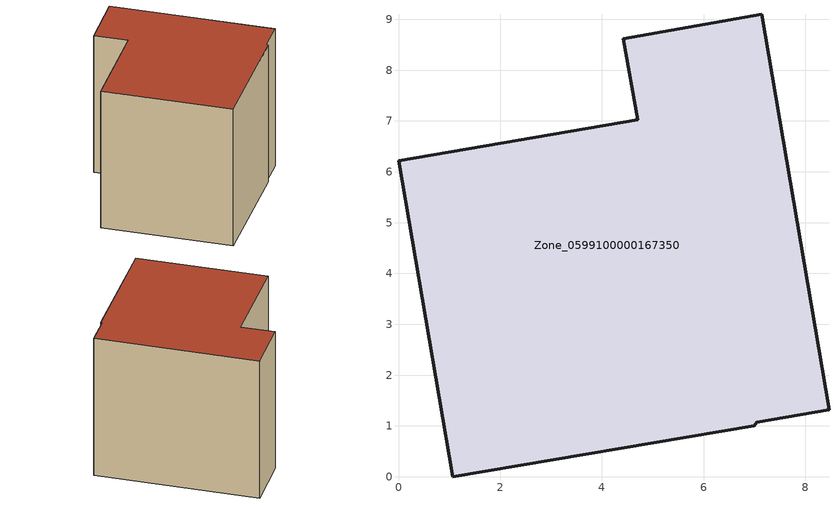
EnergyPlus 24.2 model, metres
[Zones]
Zone_0599100000167350
 floor ground (C_G): 7,1 1.07,0 0,6.22 4.71,7.02 4.42,8.62 7.15,9.1 8.47,1.32 7.04,1.08 z0
 wall outside (C_F): 8.47,1.32 7.15,9.1 4.42,8.62 4.71,7.02 0,6.22 1.07,0 7,1 7.04,1.08 8.47,1.32 z0:7.29
 roof outside (C_R): 7.04,1.08 8.47,1.32 7.15,9.1 4.42,8.62 4.71,7.02 0,6.22 1.07,0 7,1 z7.29
[BUILDING]
Pand.0599100000167350: North Axis=0; Terrain=City; Loads Convergence Tolerance Value=0.04; Temperature Convergence Tolerance Value=0.4; Solar Distribution=FullExterior; Maximum Number of Warmup Days=25; Minimum Number of Warmup Days=1
[Site:Location]
Rotterdam.The.Hague.AP_ZH_NLD Design_Conditions: Latitude=51.96; Longitude=4.45; Time Zone=1; Elevation=-4.5
[SITE:GROUNDTEMPERATURE:BUILDINGSURFACE]
18, 18, 18, 18, 18, 18, 18, 18, 18, 18, 18, 18
[MATERIAL] Thermal Absorptance=0.9; Solar Absorptance=0.7; Visible Absorptance=0.7
Name | Roughness | Thickness | Conductivity | Density | Specific Heat
G.TC.1946 | MediumSmooth | 0.15 | 1 | 540 | 1210
F.TC.1946 | Rough | 0.3 | 0.857143 | 1920 | 840
R.TC.1946 | MediumRough | 0.2 | 0.909091 | 1500 | 1000
[CONSTRUCTION]
C_G: G.TC.1946
C_F: F.TC.1946
C_R: R.TC.1946
[ZONE]
Zone_0599100000167350: Type=1; Multiplier=1; Ceiling Height=Autocalculate; Volume=Autocalculate; Floor Area=autocalculate; Part of Total Floor Area=Yes
[ZONEINFILTRATION:DESIGNFLOWRATE]
Infil_Zone_0599100000167350: Zone or ZoneList or Space or SpaceList=Zone_0599100000167350; Schedule=AlwaysOn; Design Flow Rate Calculation Method=Flow/Area; Flow Rate per Floor Area=0.003; Constant Term Coefficient=1; Temperature Term Coefficient=0; Velocity Term Coefficient=0; Velocity Squared Term Coefficient=0
[HVACTEMPLATE:ZONE:IDEALLOADSAIRSYSTEM]
Zone_0599100000167350: Maximum Heating Supply Air Temperature=50; Minimum Cooling Supply Air Temperature=13; Maximum Heating Supply Air Humidity Ratio=0.0156; Minimum Cooling Supply Air Humidity Ratio=0.0077; Heating Limit=NoLimit; Cooling Limit=NoLimit; Dehumidification Control Type=ConstantSensibleHeatRatio; Cooling Sensible Heat Ratio=0.7; Dehumidification Setpoint=60; Humidification Control Type=None; Humidification Setpoint=30; Outdoor Air Method=None; Outdoor Air Flow Rate per Person=0.00944; Outdoor Air Flow Rate per Zone Floor Area=0; Outdoor Air Flow Rate per Zone=0; Demand Controlled Ventilation Type=None; Outdoor Air Economizer Type=NoEconomizer; Heat Recovery Type=None; Sensible Heat Recovery Effectiveness=0.7; Latent Heat Recovery Effectiveness=0.65
[ZONECONTROL:THERMOSTAT]
ThermostatControl_Zone_0599100000167350: Zone or ZoneList=Zone_0599100000167350; Control Type Schedule=DualSetpointControlType; Control 1=Thermostat_Zone_0599100000167350; Temperature Difference Between Cutout And Setpoint=0
[THERMOSTATSETPOINT:DUALSETPOINT]
Thermostat_Zone_0599100000167350: Heating Setpoint Temperature Schedule=HeatingSetpoint_Zone_0599100000167350; Cooling Setpoint Temperature Schedule=CoolingSetpoint_Zone_0599100000167350
[SCHEDULE:COMPACT]
HeatingSetpoint_Zone_0599100000167350: Through: 12/31, For: AllDays, Until: 24:00, 21
CoolingSetpoint_Zone_0599100000167350: Through: 12/31, For: AllDays, Until: 24:00, 24
DualSetpointControlType: Through: 12/31, For: AllDays, Until: 24:00, 4
AlwaysOn: Through: 12/31, For: AllDays, Until: 24:00, 1
